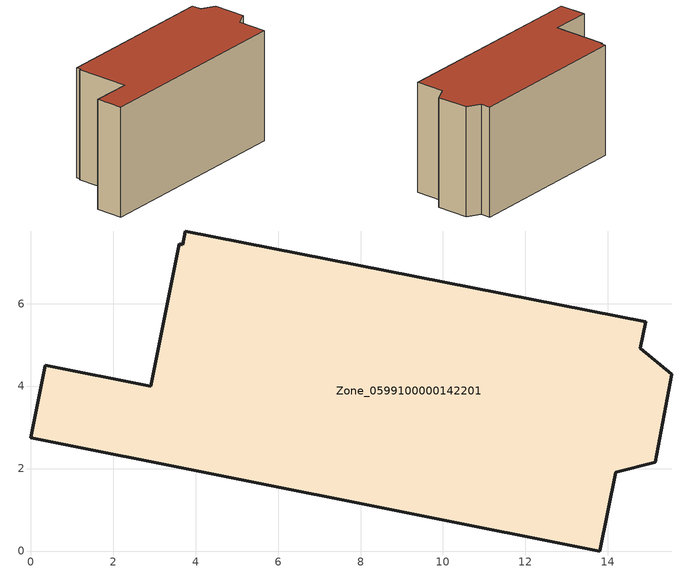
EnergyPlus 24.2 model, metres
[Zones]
Zone_0599100000142201
 floor ground (C_G): 13.81,0 0,2.75 0.35,4.51 2.91,4 3.6,7.46 3.68,7.43 3.75,7.76 14.92,5.56 14.79,4.92 15.55,4.28 15.14,2.16 14.19,1.91 z0
 wall outside (C_F): 0,2.75 13.81,0 14.19,1.91 15.14,2.16 15.55,4.28 14.79,4.92 14.92,5.56 3.75,7.76 3.68,7.43 3.6,7.46 2.91,4 0.35,4.51 0,2.75 z0:7.46
 roof outside (C_R): 14.92,5.56 3.75,7.76 3.68,7.43 3.6,7.46 2.91,4 0.35,4.51 0,2.75 13.81,0 14.19,1.91 15.14,2.16 15.55,4.28 14.79,4.92 z7.46
[BUILDING]
Pand.0599100000142201: North Axis=0; Terrain=City; Loads Convergence Tolerance Value=0.04; Temperature Convergence Tolerance Value=0.4; Solar Distribution=FullExterior; Maximum Number of Warmup Days=25; Minimum Number of Warmup Days=1
[Site:Location]
Rotterdam.The.Hague.AP_ZH_NLD Design_Conditions: Latitude=51.96; Longitude=4.45; Time Zone=1; Elevation=-4.5
[SITE:GROUNDTEMPERATURE:BUILDINGSURFACE]
18, 18, 18, 18, 18, 18, 18, 18, 18, 18, 18, 18
[MATERIAL] Thermal Absorptance=0.9; Solar Absorptance=0.7; Visible Absorptance=0.7
Name | Roughness | Thickness | Conductivity | Density | Specific Heat
G.TI.1946 | MediumSmooth | 0.15 | 1 | 540 | 1210
F.TI.1946 | Rough | 0.3 | 0.857143 | 1920 | 840
R.TI.1946 | MediumRough | 0.2 | 0.1 | 1500 | 1000
[CONSTRUCTION]
C_G: G.TI.1946
C_F: F.TI.1946
C_R: R.TI.1946
[ZONE]
Zone_0599100000142201: Type=1; Multiplier=1; Ceiling Height=Autocalculate; Volume=Autocalculate; Floor Area=autocalculate; Part of Total Floor Area=Yes
[ZONEINFILTRATION:DESIGNFLOWRATE]
Infil_Zone_0599100000142201: Zone or ZoneList or Space or SpaceList=Zone_0599100000142201; Schedule=AlwaysOn; Design Flow Rate Calculation Method=Flow/Area; Flow Rate per Floor Area=0.003; Constant Term Coefficient=1; Temperature Term Coefficient=0; Velocity Term Coefficient=0; Velocity Squared Term Coefficient=0
[HVACTEMPLATE:ZONE:IDEALLOADSAIRSYSTEM]
Zone_0599100000142201: Maximum Heating Supply Air Temperature=50; Minimum Cooling Supply Air Temperature=13; Maximum Heating Supply Air Humidity Ratio=0.0156; Minimum Cooling Supply Air Humidity Ratio=0.0077; Heating Limit=NoLimit; Cooling Limit=NoLimit; Dehumidification Control Type=ConstantSensibleHeatRatio; Cooling Sensible Heat Ratio=0.7; Dehumidification Setpoint=60; Humidification Control Type=None; Humidification Setpoint=30; Outdoor Air Method=None; Outdoor Air Flow Rate per Person=0.00944; Outdoor Air Flow Rate per Zone Floor Area=0; Outdoor Air Flow Rate per Zone=0; Demand Controlled Ventilation Type=None; Outdoor Air Economizer Type=NoEconomizer; Heat Recovery Type=None; Sensible Heat Recovery Effectiveness=0.7; Latent Heat Recovery Effectiveness=0.65
[ZONECONTROL:THERMOSTAT]
ThermostatControl_Zone_0599100000142201: Zone or ZoneList=Zone_0599100000142201; Control Type Schedule=DualSetpointControlType; Control 1=Thermostat_Zone_0599100000142201; Temperature Difference Between Cutout And Setpoint=0
[THERMOSTATSETPOINT:DUALSETPOINT]
Thermostat_Zone_0599100000142201: Heating Setpoint Temperature Schedule=HeatingSetpoint_Zone_0599100000142201; Cooling Setpoint Temperature Schedule=CoolingSetpoint_Zone_0599100000142201
[SCHEDULE:COMPACT]
HeatingSetpoint_Zone_0599100000142201: Through: 12/31, For: AllDays, Until: 24:00, 21
CoolingSetpoint_Zone_0599100000142201: Through: 12/31, For: AllDays, Until: 24:00, 24
DualSetpointControlType: Through: 12/31, For: AllDays, Until: 24:00, 4
AlwaysOn: Through: 12/31, For: AllDays, Until: 24:00, 1
